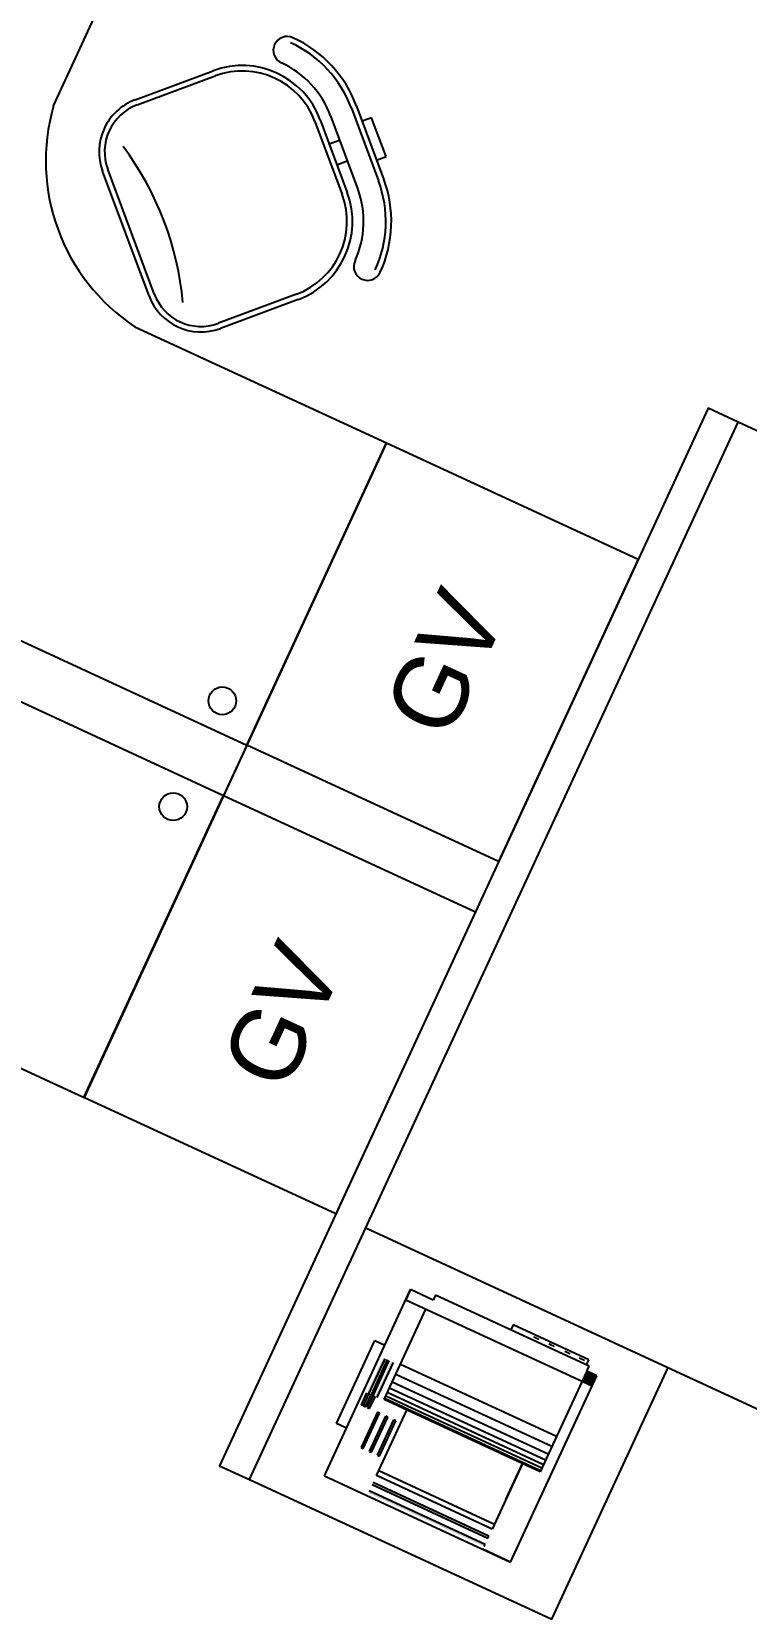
# Model space of a CAD drawing. Header units: millimetres. Extents: x 0 to 86.4, y -30.6 to 19.1.
# Drawn here: x 45.113 to 46.401, y -3.371 to -0.509 of the extents above; entities that cross this region are included whole.
import ezdxf

# ---------------------------------------------------------------- set-up
doc = ezdxf.new("R2010")
doc.units = ezdxf.units.MM
doc.layers.add('AR-MOB', color=2, linetype='Continuous')

# ---------------------------------------------------------------- blocks, each defined once
blk = doc.blocks.new('2 ESTACOES VERTOCAL')
at = {"color": 1}
for p, q in [((9.385, 13.79), (8.885, 13.7899)), ((8.885, 12.4899), (8.885, 13.7899)), ((9.385, 12.49), (8.885, 12.4899)), ((9.145, 12.3146), (9.2506, 12.4211)), ((9.3779, 12.4216), (9.5483, 12.2526)), ((9.685, 12.19), (9.6851, 11.69)), ((9.2451, 12.0181), (9.1457, 12.1167)), ((9.5488, 12.1253), (9.4431, 12.0188)), ((9.1958, 11.9684), (9.0965, 12.067)), ((9.1766, 12.072), (9.1625, 12.0578)), ((9.205, 12.0438), (9.1909, 12.0296))]:
    blk.add_line(p, q, dxfattribs=at)
at = {"color": 2, "linetype": 'Continuous'}
for p, q in [((10.285, 13.1901), (8.885, 13.1899)), ((8.885, 13.0899), (8.885, 13.1899)), ((10.285, 13.0899), (8.885, 13.0899))]:
    blk.add_line(p, q, dxfattribs=at)
at = {"color": 2}
for p, q in [((9.1379, 12.3217), (9.2435, 12.4282)), ((9.3849, 12.4287), (9.5553, 12.2597)), ((9.2381, 12.011), (9.1387, 12.1096)), ((9.5559, 12.1183), (9.4502, 12.0118)), ((9.224, 11.9968), (9.1246, 12.0954)), ((9.1888, 11.9613), (9.0894, 12.0599)), ((9.1151, 12.0343), (9.1023, 12.0214)), ((9.1023, 12.0214), (9.1553, 11.9689)), ((9.1553, 11.9689), (9.1681, 11.9818))]:
    blk.add_line(p, q, dxfattribs=at)
at = {"color": 1, "linetype": 'Continuous'}
for centre in [(8.959, 13.2465), (8.9587, 13.036)]:
    blk.add_circle(centre, 0.025, dxfattribs=at)
at = {"color": 1}
for centre, radius, start, end in [((9.33, 12.135), 0.3592, 8.8143, 81.2007), ((9.3145, 12.3577), 0.09, 45.2287, 135.2287), ((9.8038, 12.6905), 0.5534, 209.9796, 241.5376), ((9.2443, 12.216), 0.14, 135.2287, 225.2287), ((9.4849, 12.1887), 0.09, 315.2287, 45.2287), ((9.2443, 12.216), 0.21, 180.2287, 225.2287), ((9.3437, 12.1174), 0.14, 225.2287, 315.2287), ((9.3437, 12.1174), 0.21, 225.2287, 270.2287)]:
    blk.add_arc(centre, radius, start, end, dxfattribs=at)
at = {"color": 2}
for centre, radius, start, end in [((9.3145, 12.3577), 0.1, 45.2287, 135.2287), ((9.2443, 12.216), 0.15, 135.2287, 225.2287), ((9.4849, 12.1887), 0.1, 315.2287, 45.2287), ((9.0494, 12.2153), 0.025, 0.2287, 180.2287), ((9.2443, 12.216), 0.22, 180.2287, 225.2287), ((9.2443, 12.216), 0.17, 180.2287, 225.2287), ((9.3437, 12.1174), 0.17, 225.2287, 270.2287), ((9.3437, 12.1174), 0.15, 225.2287, 315.2287), ((9.3437, 12.1174), 0.22, 225.2287, 270.2287), ((9.3445, 11.9224), 0.025, 270.2287, 90.2287)]:
    blk.add_arc(centre, radius, start, end, dxfattribs=at)
blk = doc.blocks.new('gaveteiro')
at = {"color": 2}
blk.add_lwpolyline([(0.3, 0), (-0.3, 0), (-0.3, 0.5), (0.3, 0.5)], close=True, dxfattribs=at)
blk.add_text('GV', height=0.13125, dxfattribs=at).set_placement((-0.1427, 0.173))
blk = doc.blocks.new('impressora')
at = {"color": 1}
for p, q in [((0.295, 0.39), (0.13, 0.39)), ((0.13, 0.39), (0.13, 0.37)), ((0.295, 0.37), (0.295, 0.39)), ((0.39, 0.37), (0.02, 0.37)), ((0.02, 0.325), (0.02, 0.37)), ((0.02, 0.37), (0.04, 0.37)), ((0.04, 0.37), (0.04, 0)), ((0.222, 0.359), (0.152, 0.359)), ((0.152, 0.355), (0.222, 0.355)), ((0.222, 0.351), (0.152, 0.351)), ((0.2456, 0.363), (0.222, 0.363)), ((0.222, 0.359), (0.222, 0.355)), ((0.2456, 0.359), (0.222, 0.359)), ((0.2456, 0.355), (0.222, 0.355)), ((0.222, 0.351), (0.222, 0.347)), ((0.2456, 0.351), (0.222, 0.351)), ((0.2456, 0.347), (0.222, 0.347)), ((0.2456, 0.359), (0.2456, 0.363)), ((0.2456, 0.359), (0.2456, 0.355)), ((0.2456, 0.351), (0.2456, 0.347)), ((0.39, 0.37), (0.295, 0.37)), ((0.39, 0.37), (0.39, 0)), ((0.01, 0.02), (0.01, 0.325)), ((0.01, 0.325), (0.02, 0.325)), ((0.22, 0.33), (0.04, 0.33)), ((0.15, 0.02), (0.15, 0.33)), ((0.222, 0.343), (0.152, 0.343)), ((0.17, 0.02), (0.17, 0.33)), ((0.185, 0.02), (0.185, 0.33)), ((0.197, 0.02), (0.197, 0.33)), ((0.206, 0.02), (0.206, 0.33)), ((0.213, 0.02), (0.213, 0.33)), ((0.218, 0.02), (0.218, 0.33)), ((0.22, 0.02), (0.22, 0.33)), ((0.22, 0.33), (0.22, 0.33)), ((0.2456, 0.3271), (0.2456, 0.3311)), ((0.2456, 0.3311), (0.3156, 0.3311)), ((0.3156, 0.3271), (0.2456, 0.3271)), ((0.3156, 0.3311), (0.3156, 0.3271)), ((0.2456, 0.3106), (0.2456, 0.3146)), ((0.3156, 0.3146), (0.2456, 0.3146)), ((0.3156, 0.3106), (0.2456, 0.3106)), ((0.2456, 0.2946), (0.2456, 0.2986)), ((0.3156, 0.2986), (0.2456, 0.2986)), ((0.3156, 0.2946), (0.2456, 0.2946)), ((0.3156, 0.3146), (0.3156, 0.3106)), ((0.3156, 0.2986), (0.3156, 0.2946)), ((0.35, 0.285), (0.22, 0.285)), ((0.35, 0.285), (0.33, 0.285)), ((0.34, 0.285), (0.34, 0.055)), ((0.35, 0.055), (0.35, 0.285)), ((0.364, 0.0552), (0.364, 0.2852)), ((0.368, 0.2852), (0.368, 0.0552)), ((0.3804, 0.0552), (0.3804, 0.2852)), ((0, 0.025), (0, 0.175)), ((0, 0.175), (0.01, 0.175)), ((0.0026, 0.1315), (0.0058, 0.1315)), ((0.0026, 0.1009), (0.0058, 0.101)), ((0.0026, 0.0696), (0.0058, 0.0696)), ((0.0026, 0.0407), (0.0058, 0.0407)), ((0.2911, 0.055), (0.22, 0.055)), ((0.22, 0.055), (0.35, 0.055)), ((0.368, 0.0552), (0.364, 0.0552)), ((0.3844, 0.0552), (0.3804, 0.0552)), ((0.39, 0), (0.39, 0.055)), ((0.01, 0.025), (0, 0.025)), ((0.01, 0.02), (0.01, 0.025)), ((0.02, 0.02), (0.01, 0.02)), ((0.02, 0), (0.02, 0.02)), ((0.02, 0.02), (0.02, 0.02)), ((0.02, 0.02), (0.04, 0.02)), ((0.04, 0.02), (0.22, 0.02)), ((0.04, 0), (0.04, 0.02)), ((0.39, 0), (0.02, 0)), ((0.39, 0), (0.39, 0))]:
    blk.add_line(p, q, dxfattribs=at)
for points in [[(0.152, 0.359), (0.222, 0.359), (0.152, 0.363), (0.222, 0.363)], [(0.152, 0.351), (0.222, 0.351), (0.152, 0.355), (0.222, 0.355)], [(0.152, 0.343), (0.222, 0.343), (0.152, 0.347), (0.222, 0.347)], [(0.364, 0.2852), (0.364, 0.0552), (0.368, 0.2852), (0.368, 0.0552)], [(0.3804, 0.2852), (0.3804, 0.0552), (0.3844, 0.2852), (0.3844, 0.0552)], [(0.0058, 0.1219), (0.0026, 0.1219), (0.0058, 0.1315), (0.0026, 0.1315)], [(0.0058, 0.0913), (0.0026, 0.0913), (0.0058, 0.101), (0.0026, 0.1009)], [(0.0058, 0.06), (0.0026, 0.06), (0.0058, 0.0696), (0.0026, 0.0696)], [(0.0058, 0.0311), (0.0026, 0.0311), (0.0058, 0.0407), (0.0026, 0.0407)], [(0.04, 0), (0.02, 0), (0.04, 0.02), (0.02, 0.02)]]:
    blk.add_solid(points, dxfattribs=at)

msp = doc.modelspace()

# ---------------------------------------------------------------- linework, layer by layer
at = {"layer": 'AR-MOB'}
msp.add_lwpolyline([(46.3868, -1.2133), (46.3323, -1.1881), (45.4513, -3.0944), (45.5058, -3.1195)], close=True, dxfattribs=at)
for points in [[(45.7155, -2.6657), (46.4418, -3.0013), (47.113, -1.5489), (46.3868, -1.2133)], [(45.5058, -3.1195), (46.0504, -3.3712), (46.2602, -2.9174)]]:
    msp.add_lwpolyline(points, dxfattribs=at)

# ---------------------------------------------------------------- block references
for name, p, rotation in [('2 ESTACOES VERTOCAL', (59.0575, 6.3598), 155.1967532491951), ('gaveteiro', (46.0806, -1.7327), 65.19613161239091), ('gaveteiro', (45.7869, -2.3682), 65.19613161239091)]:
    msp.add_blockref(name, p, dxfattribs=dict(at, rotation=rotation))
at = {"layer": 'AR-MOB', "xscale": -0.9999999999999998, "rotation": 65.19463567101143}
msp.add_blockref('impressora', (46.14, -2.9141), dxfattribs=at)

doc.saveas('drawing.dxf')
